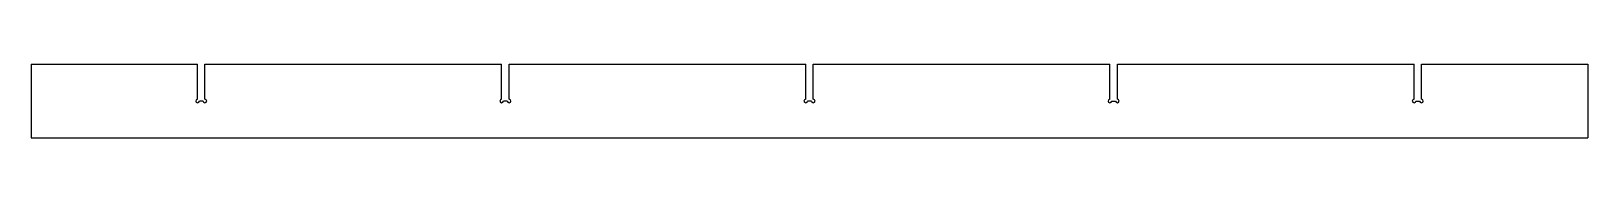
# Model space of a CAD drawing. Header units: millimetres. Extents: x -633 to 633, y 0 to 60.
import ezdxf

# ---------------------------------------------------------------- set-up
doc = ezdxf.new("R2010")
doc.units = ezdxf.units.MM

msp = doc.modelspace()

# ---------------------------------------------------------------- linework, layer by layer
at = {"color": 7, "linetype": 'Continuous', "lineweight": 25}
for p, q in [((-633.4, 60), (-498, 60)), ((-633.4, 60), (-633.4, 0)), ((-498, 31.5), (-498, 60)), ((-492, 60), (-250.5, 60)), ((-492, 31.5), (-492, 60)), ((-250.5, 31.5), (-250.5, 60)), ((-244.5, 60), (-3, 60)), ((-244.5, 31.5), (-244.5, 60)), ((-3, 31.5), (-3, 60)), ((3, 60), (244.5, 60)), ((3, 31.5), (3, 60)), ((244.5, 31.5), (244.5, 60)), ((250.5, 60), (492, 60)), ((250.5, 31.5), (250.5, 60)), ((492, 31.5), (492, 60)), ((498, 31.5), (498, 60)), ((498, 60), (633.4, 60)), ((633.4, 60), (633.4, 0)), ((-493.5, 30), (-496.5, 30)), ((-246, 30), (-249, 30)), ((1.5, 30), (-1.5, 30)), ((246, 30), (249, 30)), ((493.5, 30), (496.5, 30)), ((-633.4, 0), (633.4, 0))]:
    msp.add_line(p, q, dxfattribs=at)
for centre, start, end in [((-498, 30), 90, 0), ((-492, 30), 180, 90), ((-250.5, 30), 90, 0), ((-244.5, 30), 180, 90), ((-3, 30), 90, 0), ((3, 30), 180, 90), ((244.5, 30), 90, 0), ((250.5, 30), 180, 90), ((492, 30), 90, 0), ((498, 30), 180, 90)]:
    msp.add_arc(centre, 1.5, start, end, dxfattribs=at)

doc.saveas('drawing.dxf')
